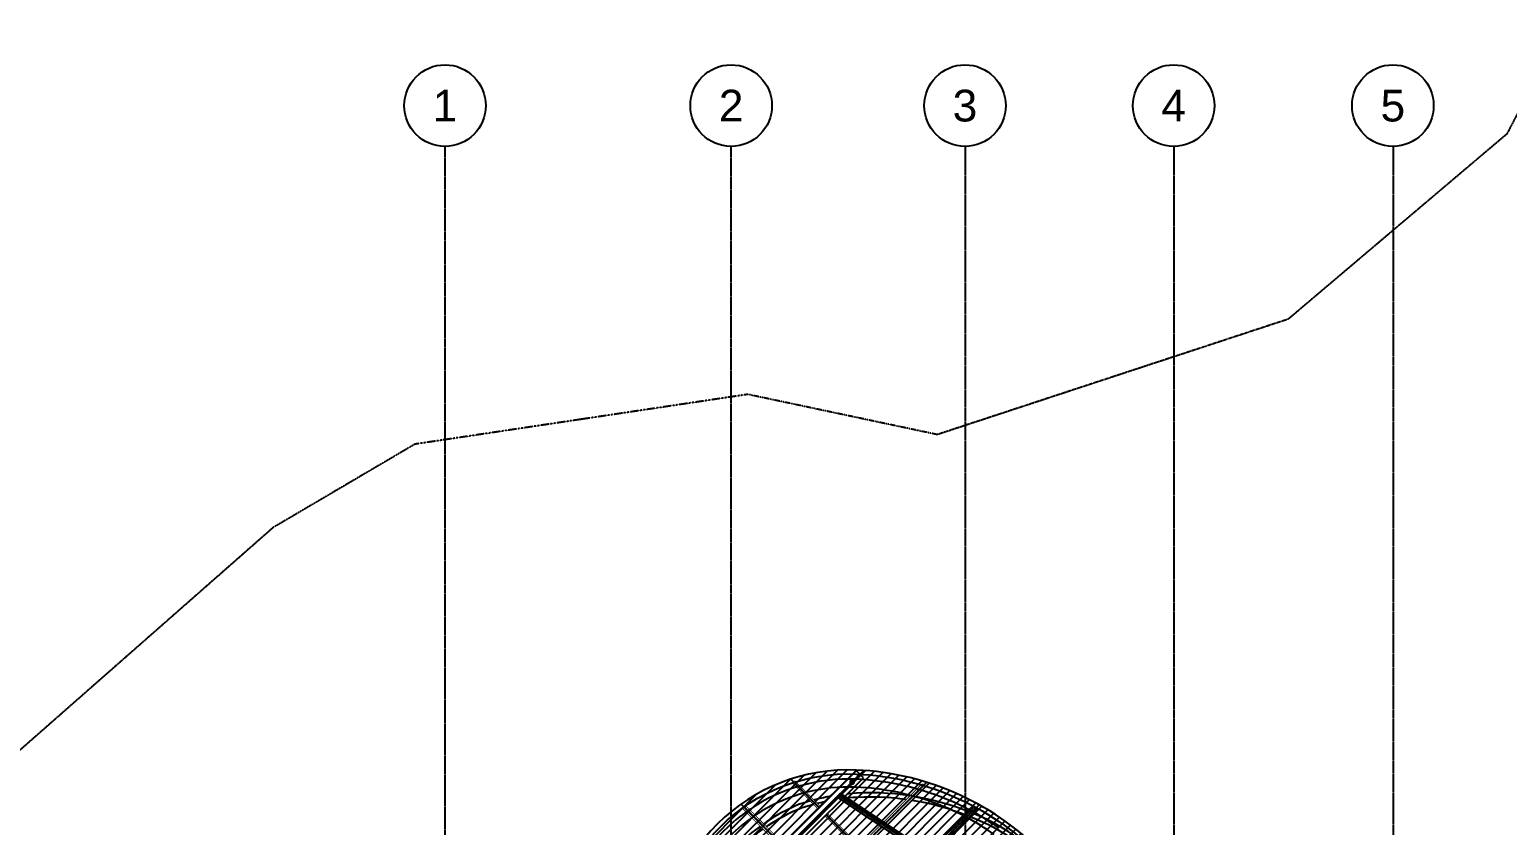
# Model space of a CAD drawing. Header units: millimetres. Extents: x 59135 to 3708801, y -250967 to 196121.
# Drawn here: x 3374850 to 3430786, y -113380 to -83267 of the extents above; entities that cross this region are included whole.
import ezdxf
from ezdxf.enums import TextEntityAlignment as Align

# ---------------------------------------------------------------- set-up
doc = ezdxf.new("R2010")
doc.units = ezdxf.units.MM
doc.header["$LTSCALE"] = 5
doc.set_wipeout_variables(frame=1)
for name, pattern in [('CENTER2', [1.125, 0.75, -0.125, 0.125, -0.125]), ('DASHDOT', [1, 0.5, -0.25, 0, -0.25]), ('HIDDEN', [0.375, 0.25, -0.125]), ('PHANTOM2', [1.25, 0.625, -0.125, 0.125, -0.125, 0.125, -0.125])]:
    doc.linetypes.add(name, pattern=pattern)
doc.layers.add('A-LINDERO', color=250, linetype='Continuous', plot=False)
for name, color, linetype in [('CLARO', 8, 'Continuous'), ('EE-5', 7, 'Continuous'), ('EE-ACHURADOS', 9, 'Continuous'), ('EE-COTAS', 1, 'Continuous'), ('EE-EJES', 8, 'DASHDOT'), ('EE-OCULTAS', 252, 'HIDDEN'), ('EE-OCULTO', 252, 'HIDDEN'), ('EE-PMETALICO 6x4.76', 70, 'Continuous'), ('EE-TEXTO 1', 4, 'Continuous')]:
    doc.layers.add(name, color=color, linetype=linetype)
doc.styles.add('ARIAL EE', font='arial.ttf')

# ---------------------------------------------------------------- blocks, each defined once
blk = doc.blocks.new('*U241')
blk.add_lwpolyline([(-64, 2384), (63, 2384), (63, -1825), (-64, -1825)], close=True)
blk.add_wipeout([(-64, 2384), (63, 2384), (63, -1825), (-64, -1825)])
at = {"layer": 'EE-OCULTAS'}
for p, q in [((-3, -1825), (-3, 2384)), ((3, -1825), (3, 2384))]:
    blk.add_line(p, q, dxfattribs=at)
blk = doc.blocks.new('*U242')
blk.add_wipeout([(-50, 0), (50, 0), (50, -3542), (-50, -3542)])
blk.add_lwpolyline([(-50, 0), (50, 0), (50, -3542), (-50, -3542)], close=True)
blk.add_wipeout([(-50, 0), (50, 0), (50, -3542), (-50, -3542)])
at = {"layer": 'EE-OCULTAS'}
for p, q in [((-3, 0), (-3, -3542)), ((3, 0), (3, -3542))]:
    blk.add_line(p, q, dxfattribs=at)
blk = doc.blocks.new('*U243')
blk.add_lwpolyline([(-64, 174), (63, 174), (63, -12932), (-64, -12932)], close=True)
blk.add_wipeout([(-64, 174), (63, 174), (63, -12932), (-64, -12932)])
at = {"layer": 'EE-OCULTAS'}
for p, q in [((-3, -12932), (-3, 174)), ((3, -12932), (3, 174))]:
    blk.add_line(p, q, dxfattribs=at)
blk = doc.blocks.new('POSTE M 6x4.76')
at = {"layer": 'EE-ACHURADOS'}
h = blk.add_hatch(color=256, dxfattribs=at)
h.dxf.hatch_style = 1
h.paths.add_polyline_path([(-102, -37, 1), (51, -37, 1)])
h.paths.add_polyline_path([(46, -37, -1), (-97, -37, -1)], flags=16)
at = {"layer": 'EE-PMETALICO 6x4.76'}
for radius in [76.2, 71.4]:
    blk.add_circle((-26, -37), radius, dxfattribs=at)
blk = doc.blocks.new('*U546')
blk.add_wipeout([(-76, -319), (76, -319), (76, -15019), (-76, -15019)])
blk.add_lwpolyline([(-76, -319), (76, -319), (76, -15019), (-76, -15019)], close=True)
at = {"layer": 'EE-OCULTO'}
for p, q in [((-4, -15019), (-4, -319)), ((4, -15019), (4, -319))]:
    blk.add_line(p, q, dxfattribs=at)
blk = doc.blocks.new('ITEM_1')
at = {"layer": 'EE-5'}
blk.add_circle((0, 0), 3.86, dxfattribs=at)
at = {"layer": 'EE-TEXTO 1', "style": 'ARIAL EE', "flags": 4}
blk.add_attdef('EJE', text='', height=3, dxfattribs=at).set_placement((0, 0), align=Align.MIDDLE_CENTER)
blk = doc.blocks.new('A$C572D47DB')
at = {"layer": 'A-LINDERO', "linetype": 'PHANTOM2', "ltscale": 2}
blk.add_lwpolyline([(88902, 82296), (86838, 78344), (82699, 74841), (78561, 71337), (71923, 69154), (65284, 66970), (58109, 68492), (51810, 67550), (45511, 66608), (40136, 63448), (29708, 54283)], dxfattribs=at)
at = {"layer": 'CLARO'}
for points in [[(54911, 46727), (62496, 54264)], [(55344, 44338), (64882, 53816)], [(59739, 53935), (62354, 51303)], [(56181, 42350), (66865, 52967)], [(57861, 52988), (60935, 49894)]]:
    blk.add_lwpolyline(points, dxfattribs=at)
for points in [[(57860, 51341, -0.097206), (60079, 52829, -0.065515), (62237, 53257, -0.116566), (66740, 52427, -0.014187), (67077, 52282, -0.056029), (68326, 51513, -0.000311)], [(68418, 51631, 0.056028), (67141, 52418, 0.0141), (66798, 52566, 0.116527), (62228, 53407, 0.065702), (60026, 52970, 0.097385), (57755, 51448, 0.097385)]]:
    blk.add_lwpolyline(points, format="xyb", dxfattribs=at)
at = {"layer": 'EE-EJES', "linetype": 'CENTER2', "ltscale": 2.5}
for p, q in [((46650, 8065), (46650, 77876)), ((74237, 77876), (74237, 8065)), ((82532, 77876), (82532, 8065))]:
    blk.add_line(p, q, dxfattribs=at)
at = {"layer": 'EE-COTAS'}
ref = blk.add_blockref('ITEM_1', (46650, 79418), dxfattribs=dict(at, xscale=400, yscale=400, zscale=400, rotation=180))
ref.add_attrib('EJE', '1', dxfattribs={"layer": 'EE-TEXTO 1', "height": 1200, "style": 'ARIAL EE', "flags": 4}).set_placement((46650, 79419), align=Align.MIDDLE_CENTER)
ref = blk.add_blockref('ITEM_1', (57480, 79418), dxfattribs=dict(at, xscale=400, yscale=400, zscale=400, rotation=180))
ref.add_attrib('EJE', '2', dxfattribs={"layer": 'EE-TEXTO 1', "height": 1200, "style": 'ARIAL EE', "flags": 4}).set_placement((57480, 79419), align=Align.MIDDLE_CENTER)
ref = blk.add_blockref('ITEM_1', (66330, 79418), dxfattribs=dict(at, xscale=400, yscale=400, zscale=400, rotation=180))
ref.add_attrib('EJE', '3', dxfattribs={"layer": 'EE-TEXTO 1', "height": 1200, "style": 'ARIAL EE', "flags": 4}).set_placement((66330, 79419), align=Align.MIDDLE_CENTER)
ref = blk.add_blockref('ITEM_1', (74230, 79418), dxfattribs=dict(at, xscale=400, yscale=400, zscale=400, rotation=180))
ref.add_attrib('EJE', '4', dxfattribs={"layer": 'EE-TEXTO 1', "height": 1200, "style": 'ARIAL EE', "flags": 4}).set_placement((74230, 79419), align=Align.MIDDLE_CENTER)
ref = blk.add_blockref('ITEM_1', (82525, 79418), dxfattribs=dict(at, xscale=400, yscale=400, zscale=400, rotation=180))
ref.add_attrib('EJE', '5', dxfattribs={"layer": 'EE-TEXTO 1', "height": 1200, "style": 'ARIAL EE', "flags": 4}).set_placement((82525, 79419), align=Align.MIDDLE_CENTER)
at = {"layer": 'CLARO', "xscale": -1, "rotation": 44.81883536903963}
blk.add_blockref('*U241', (59649, 51189), dxfattribs=at)
at = {"layer": 'CLARO', "rotation": 44.81883536855984}
blk.add_blockref('*U242', (59857, 53816), dxfattribs=at)
at = {"layer": 'CLARO', "rotation": 314.8188353685672}
blk.add_blockref('*U243', (64638, 53573), dxfattribs=at)
blk.add_wipeout([(62494, 53980), (62212, 54264), (54906, 47004), (55188, 46721)]).dxf.layer = 'CLARO'
at = {"layer": 'CLARO'}
for p, q in [((55042, 46868), (62348, 54128)), ((55053, 46857), (62359, 54117))]:
    blk.add_line(p, q, dxfattribs=at)
blk.add_lwpolyline([(62494, 53980), (62212, 54264), (54906, 47004), (55188, 46721)], close=True, dxfattribs=at)
at = {"layer": 'CLARO', "xscale": -0.9999999999999996, "rotation": 86.54334063910815}
blk.add_blockref('POSTE M 6x4.76', (62022, 53802), dxfattribs=at)
blk.add_wipeout([(61602, 53387), (61511, 53248), (68851, 48390), (68943, 48529)]).dxf.layer = 'CLARO'
at = {"layer": 'CLARO', "lineweight": 0}
for points in [[(87904, 32333, 0.007338), (86633, 31571), (86920, 30763, 0.033081), (84466, 29692, 0.052294), (80935, 27367, 0.036915), (78770, 25307, -0.289868), (70587, 24073, 0.296964), (63311, 21659, 0.057319), (62459, 20294, -0.271814), (54352, 15054, -0.208505), (49585, 16916, -0.201955), (47694, 21529, -0.111782), (48716, 25619, -0.069339), (50204, 27767, -0.189751), (56489, 30821, -0.039601), (57525, 30828, 0.37182), (61797, 33940, 0.239941), (60920, 37585, 0.079533), (59926, 38431, -0.251874), (54897, 47000, -0.436797), (62218, 54279, -0.196665), (69433, 50959, -0.104217), (71670, 47258, 0.782844), (93104, 50601, 0.090786)], [(69324, 50857, 0.196662), (62212, 54129, 0.436785), (55047, 47005, 0.251872)]]:
    blk.add_lwpolyline(points, format="xyb", dxfattribs=at)
at = {"layer": 'CLARO'}
for points in [[(69433, 50959, 0.196665), (62218, 54279, 0.436797), (54897, 47000, 0.238426)], [(55047, 47005, -0.436785), (62212, 54129, -0.196662), (69324, 50857, -0.104329)]]:
    blk.add_lwpolyline(points, format="xyb", dxfattribs=at)
blk.add_lwpolyline([(61602, 53387), (61511, 53248), (68851, 48390), (68943, 48529)], close=True, dxfattribs=at)
for points in [[(68894, 48455), (61554, 53313)], [(69174, 48277), (61555, 53318)], [(68900, 48464), (61559, 53322)]]:
    blk.add_lwpolyline(points, dxfattribs=at)
at = {"layer": 'CLARO', "xscale": -0.9999999999999996, "rotation": 86.54334063910815}
blk.add_blockref('POSTE M 6x4.76', (66489, 52613), dxfattribs=at)
at = {"layer": 'CLARO', "rotation": 314.8188353685674}
blk.add_blockref('*U546', (66945, 53046), dxfattribs=at)
at = {"layer": 'CLARO', "elevation": 0}
for points in [[(67611, 52086, 0.062032), (65413, 53262, 0.000219), (65404, 53265, 0.082657), (62203, 53930, 0.159751), (58184, 52791), (58184, 52790, 0.000508), (58173, 52783, 0.092327), (56416, 51034, 0.000492)], [(67438, 51841, 0.062032), (65305, 52982, 0.000229), (65296, 52985, 0.082668), (62191, 53630, 0.14653), (58631, 52720), (58631, 52719, 0.013387), (58342, 52534, 0.092293), (56664, 50864, 0.000479)]]:
    blk.add_lwpolyline(points, format="xyb", dxfattribs=at)
at = {"layer": 'EE-EJES', "linetype": 'CENTER2', "ltscale": 2.5}
for p, q in [((57480, 8065), (57480, 77876)), ((66337, 77876), (66337, 8065))]:
    blk.add_line(p, q, dxfattribs=at)

msp = doc.modelspace()

# ---------------------------------------------------------------- block references
msp.add_blockref('A$C572D47DB', (3343923.8, -165563.1))

# ---------------------------------------------------------------- next in the draw order: hatches: boundary and pattern name
at = {"layer": 'CLARO'}
h = msp.add_hatch(dxfattribs=at)
h.set_pattern_fill('ANSI31', color=256, scale=80)
h.set_pattern_definition([(45, (209410.86, 21133.62), (-179.605122, 179.605122), [])])
h.paths.add_polyline_path([(3415594.3, -118307.8, 0.0533322), (3414639.8, -116291.5, 0.0506621), (3413357.2, -114604, 0.1966653), (3406142.2, -111284, 0.4367966), (3398821.3, -118563.6, 0.2517993), (3403847.7, -127130.6, -0.0791573), (3404844.6, -127977.6, -0.2695939), (3405588.5, -132069.8, -0.3393587), (3401448.5, -134735.2, 0.0277285), (3400737.7, -134722.7, 0.1984586), (3394127.8, -137796.1, 0.0693389), (3392640, -139944.5, 0.1117815), (3391617.7, -144033.9, 0.2019549), (3393508.9, -148647.3, 0.208505), (3398275.4, -150508.7, 0.2723459), (3406391.7, -145251.7, -0.0597476), (3407276.1, -143852.8, -0.2944555), (3414510.5, -141489.9, 0.2898684), (3422693.4, -140256.5, -0.0192002), (3423781.9, -139144.7), (3423996, -138729.8, -0.0108611), (3423476.8, -139129.2, -0.0881228), (3421112.6, -140301.5, -0.1921981), (3411765.1, -139288.6, -0.0389699), (3409175.3, -137355.1, -0.2444887), (3406878.5, -130850.4, -0.0769467), (3407497.4, -128982, -0.3766846), (3418307.8, -124930.9, 0.1080436), (3426322, -125655.9), (3426807.5, -125118.9, -0.324483)])

doc.saveas('drawing.dxf')
